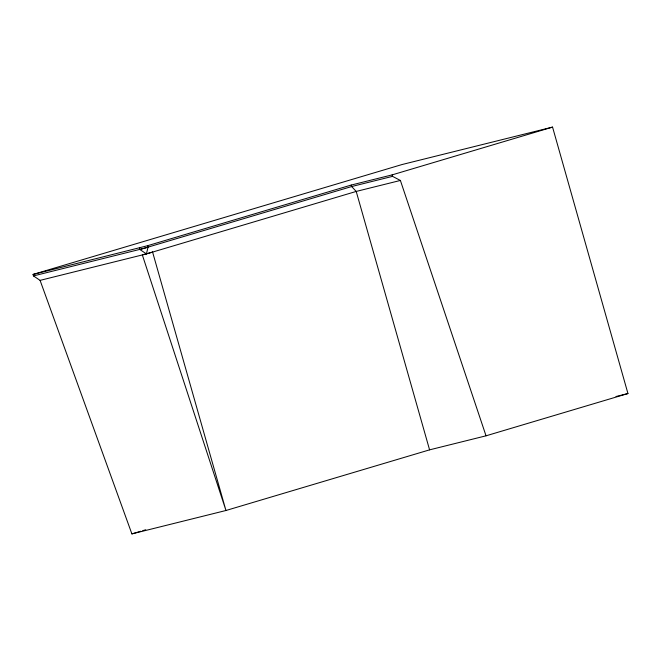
<?xml version="1.0" encoding="UTF-8"?>
<svg xmlns="http://www.w3.org/2000/svg" width="661" height="661" viewBox="0 0 661 661"><rect width="100%" height="100%" fill="white"/><g stroke="black" fill="none" stroke-linecap="round" stroke-linejoin="round"><path stroke-width="0.99" d="M552.555 127.102L392.13 174.884L351.222 185.055L147.601 245.702L148.023 247.181L146.428 253.915L40.081 280.371L33.471 275.918L33.05 274.439L402.037 164.539L552.555 127.102L627.95 393.543L486.033 435.814L429.584 449.852L225.963 510.499L131.894 533.898L40.081 280.371M33.471 275.918L143.627 248.445L351.644 186.542L392.543 176.363L400.392 180.453L486.033 435.814M131.894 533.898L140.776 531.246M142.751 530.659L145.717 529.775M147.601 245.702L33.05 274.439M139.397 247.991L139.81 249.47L148.023 247.181M400.392 180.453L356.213 191.434L146.428 253.915L139.81 249.47M615.986 396.517L627.95 393.543M392.13 174.884L392.543 176.363M429.584 449.852L356.213 191.434L351.644 186.542L351.222 185.055M152.592 252.081L142.338 254.939L225.963 510.499L152.592 252.081"/></g></svg>
